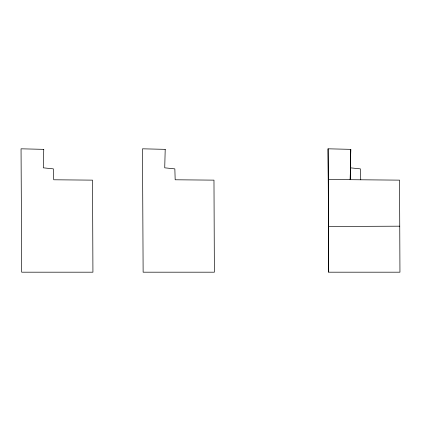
<?xml version="1.0" encoding="UTF-8"?>
<svg xmlns="http://www.w3.org/2000/svg" width="421" height="421" viewBox="0 0 421 421"><rect width="100%" height="100%" fill="white"/><g stroke="black" fill="none" stroke-linecap="round" stroke-linejoin="round"><path stroke-width="0.63" d="M350.782 149.344L350.198 179.699L350.782 149.344L328.07 148.813L328.706 272.187L399.95 272.187L399.555 180.135L328.296 179.504L328.07 148.813M328.512 226.482L399.75 226.177M350.304 167.826L360.429 168.874L360.744 179.788M328.296 179.504L328.706 272.187M43.763 149.344L43.284 167.826L53.409 168.874L53.725 179.788L92.531 180.135L92.93 272.187L21.687 272.187L21.05 148.813L43.763 149.344M165.206 149.344L164.727 167.826L174.852 168.874L175.168 179.788L213.973 180.135L214.373 272.187L143.129 272.187L142.493 148.813L165.206 149.344"/></g></svg>
